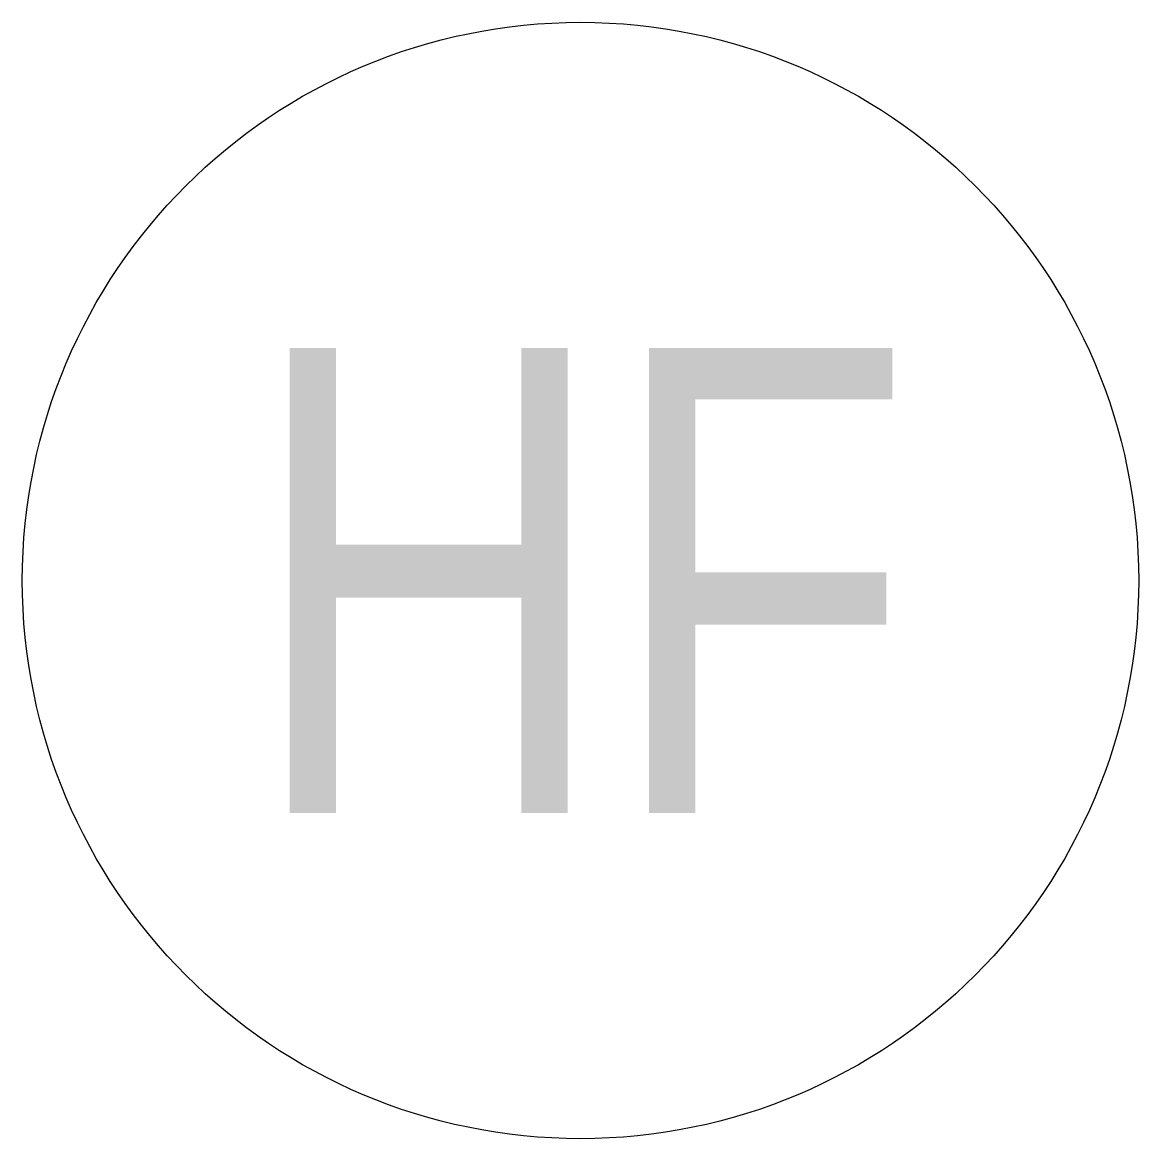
# Model space of a CAD drawing. Extents: x -3 to 3, y -3 to 3.
import ezdxf
from ezdxf.enums import TextEntityAlignment as Align

# ---------------------------------------------------------------- set-up
doc = ezdxf.new("R2010")
doc.units = 0
doc.layers.get('0').update_dxf_attribs({"linetype": 'CONTINUOUS'})

msp = doc.modelspace()

# ---------------------------------------------------------------- linework, layer by layer
at = {"color": 6, "linetype": 'Continuous'}
msp.add_circle((0, 0), 3, dxfattribs=at)

# ---------------------------------------------------------------- texts
at = {"width": 0.8}
msp.add_attdef('HF', text='7', height=2.5, dxfattribs=at).set_placement((0, 0), align=Align.MIDDLE_CENTER)

doc.saveas('drawing.dxf')
